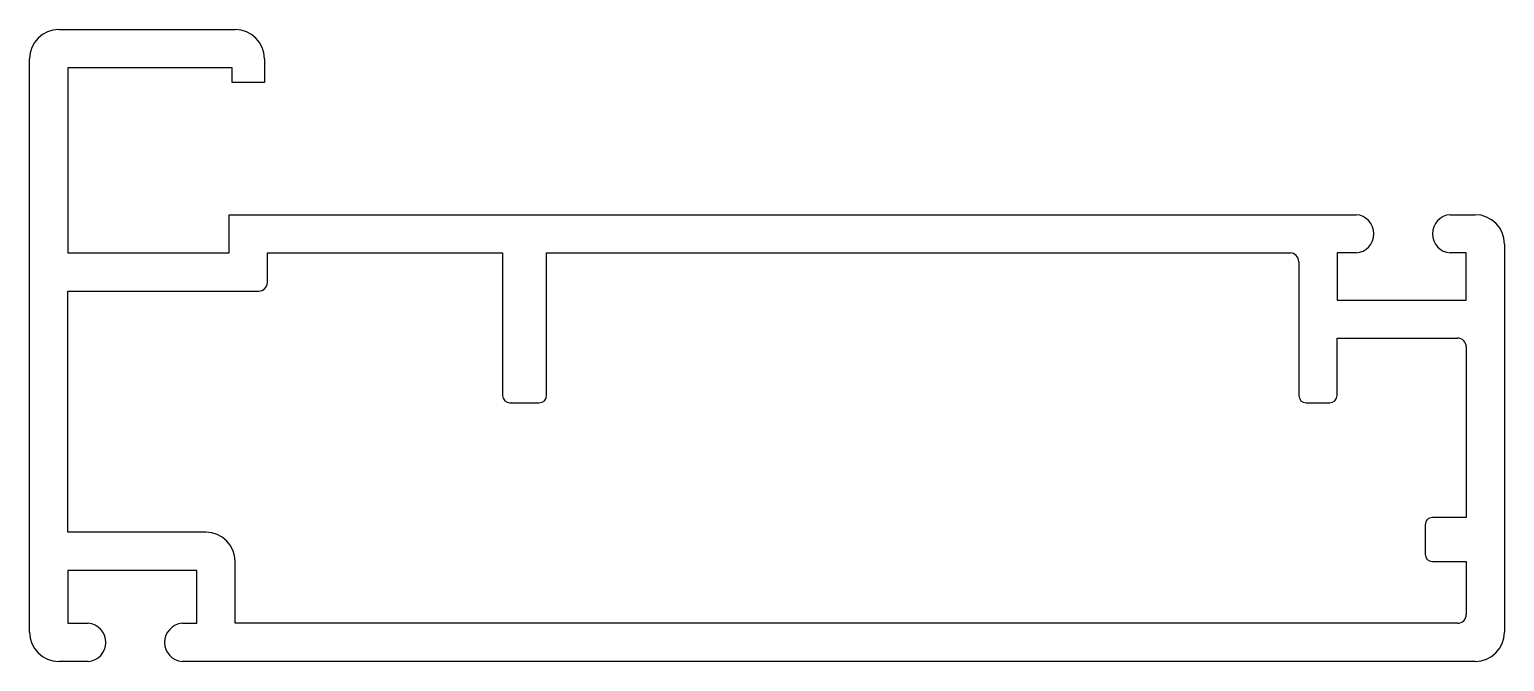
# Model space of a CAD drawing. Extents: x 1942 to 1992.2, y 65.7 to 87.2.
import ezdxf

# ---------------------------------------------------------------- set-up
doc = ezdxf.new("R2010")
doc.units = 0
doc.header["$LTSCALE"] = 15
doc.layers.get('0').update_dxf_attribs({"linetype": 'CONTINUOUS'})

msp = doc.modelspace()

# ---------------------------------------------------------------- linework, layer by layer
for p, q in [((1943.009, 87.16), (1949.009, 87.16)), ((1942.009, 66.66), (1942.009, 86.16)), ((1943.309, 85.86), (1943.309, 79.558)), ((1948.909, 85.86), (1943.309, 85.86)), ((1948.909, 85.36), (1948.909, 85.86)), ((1950.009, 86.16), (1950.009, 85.36)), ((1950.009, 85.36), (1948.909, 85.36)), ((1948.809, 80.86), (1987.159, 80.86)), ((1948.809, 79.558), (1948.809, 80.86)), ((1990.359, 80.86), (1991.209, 80.86)), ((1992.209, 79.86), (1992.209, 66.66)), ((1943.309, 79.558), (1948.809, 79.558)), ((1950.109, 78.561), (1950.109, 79.56)), ((1950.109, 79.56), (1958.109, 79.56)), ((1958.109, 79.56), (1958.109, 74.71)), ((1959.609, 74.71), (1959.609, 79.56)), ((1959.609, 79.56), (1984.909, 79.56)), ((1986.509, 79.56), (1986.509, 77.956)), ((1987.159, 79.56), (1986.509, 79.56)), ((1990.909, 79.56), (1990.359, 79.56)), ((1990.909, 77.956), (1990.909, 79.56)), ((1985.209, 79.26), (1985.209, 74.71)), ((1943.309, 70.06), (1943.309, 78.261)), ((1943.309, 78.261), (1949.809, 78.261)), ((1986.509, 77.956), (1990.909, 77.956)), ((1986.509, 74.71), (1986.509, 76.66)), ((1986.509, 76.66), (1990.609, 76.66)), ((1990.909, 76.36), (1990.909, 70.56)), ((1958.359, 74.46), (1959.359, 74.46)), ((1985.459, 74.46), (1986.259, 74.46)), ((1989.509, 70.31), (1989.509, 69.31)), ((1990.909, 70.56), (1989.759, 70.56)), ((1948.009, 70.06), (1943.309, 70.06)), ((1949.009, 66.96), (1949.009, 69.06)), ((1989.759, 69.06), (1990.909, 69.06)), ((1990.909, 69.06), (1990.909, 67.26)), ((1943.309, 68.76), (1943.309, 66.96)), ((1947.709, 68.76), (1943.309, 68.76)), ((1947.709, 66.96), (1947.709, 68.76)), ((1943.309, 66.96), (1944.009, 66.96)), ((1947.209, 66.96), (1947.709, 66.96)), ((1990.609, 66.96), (1949.009, 66.96)), ((1944.009, 65.66), (1943.009, 65.66)), ((1991.209, 65.66), (1947.209, 65.66))]:
    msp.add_line(p, q)
for centre, radius, start, end in [((1943.009, 86.16), 1, 90, 180), ((1949.009, 86.16), 1, 0, 90), ((1987.109, 80.21), 0.652, 274.3987, 85.6013), ((1990.409, 80.21), 0.652, 94.3987, 265.6013), ((1991.209, 79.86), 1, 0, 90), ((1984.909, 79.26), 0.3, 360, 90), ((1949.809, 78.561), 0.3, 270, 0), ((1990.609, 76.36), 0.3, 0, 90), ((1958.359, 74.71), 0.25, 180, 270), ((1959.359, 74.71), 0.25, 270, 0), ((1985.459, 74.71), 0.25, 180, 270), ((1986.259, 74.71), 0.25, 270, 0), ((1989.759, 70.31), 0.25, 90, 180), ((1948.009, 69.06), 1, 360, 90), ((1989.759, 69.31), 0.25, 180, 270), ((1943.959, 66.31), 0.652, 274.3987, 85.6013), ((1947.259, 66.31), 0.652, 94.3987, 265.6013), ((1990.609, 67.26), 0.3, 270, 360), ((1943.009, 66.66), 1, 180, 270), ((1991.209, 66.66), 1, 270, 0)]:
    msp.add_arc(centre, radius, start, end)

doc.saveas('drawing.dxf')
